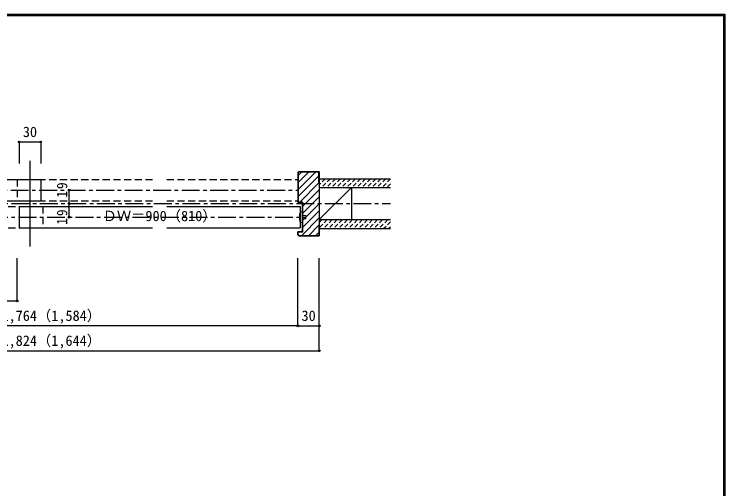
# Model space of a CAD drawing. Units: millimetres, scale not verified. Extents: x -973 to 977, y -718 to 696.
# Drawn here: x -20 to 977, y 30 to 696 of the extents above; entities that cross this region are included whole.
import ezdxf
from ezdxf.enums import TextEntityAlignment as Align

# ---------------------------------------------------------------- set-up
doc = ezdxf.new("R2010")
doc.units = ezdxf.units.MM
doc.header["$LTSCALE"] = 5
doc.header["$PDMODE"] = 32
doc.header["$PDSIZE"] = 2.5
for name, pattern in [('CHAIN1', [8, 5, -1, 1, -1]), ('DASHED1', [1.8, 1.2, -0.6]), ('DASHED2', [3, 2, -1])]:
    doc.linetypes.add(name, pattern=pattern)
for name, color, linetype in [('0-1_通り芯', 4, 'CHAIN1'), ('0-2_柱', 3, 'Continuous'), ('0-3_仕上げ', 2, 'Continuous'), ('0-4_枠', 3, 'Continuous'), ('0-6_扉', 6, 'Continuous'), ('0-B_寸法', 4, 'Continuous'), ('0-C_ハッチ', 4, 'DASHED1'), ('F-1_枠', 6, 'Continuous')]:
    doc.layers.add(name, color=color, linetype=linetype)
doc.layers.add('0-7_金物', color=7, linetype='Continuous', lineweight=18)
doc.styles.add('ＭＳ ゴシック', font='')
doc.styles.get('ＭＳ ゴシック').set_extended_font_data('MS Gothic')

msp = doc.modelspace()

# ---------------------------------------------------------------- linework, layer by layer
at = {"layer": '0-1_通り芯'}
for p, q in [((-385.366, 449), (377.673, 449)), ((-504.366, 430), (507.673, 430)), ((-374.366, 411), (388.673, 411))]:
    msp.add_line(p, q, dxfattribs=at)
at = {"layer": '0-2_柱', "color": 7}
msp.add_line((452.673, 452.5), (407.673, 407.5), dxfattribs=at)
at = {"layer": '0-2_柱'}
for p, q in [((407.673, 452.5), (407.673, 407.5)), ((452.673, 452.5), (452.673, 407.5))]:
    msp.add_line(p, q, dxfattribs=at)
at = {"layer": '0-3_仕上げ'}
for p, q in [((407.673, 465), (507.673, 465)), ((407.673, 452.5), (507.673, 452.5)), ((407.673, 407.5), (507.673, 407.5)), ((407.673, 395), (507.673, 395))]:
    msp.add_line(p, q, dxfattribs=at)
at = {"layer": '0-4_枠'}
for p, q in [((1.653, 490), (1.653, 370)), ((379.087, 475), (377.673, 473.586)), ((377.673, 473.586), (377.673, 431.5)), ((378.173, 473.086), (379.587, 474.5)), ((378.173, 473.086), (378.173, 432)), ((379.087, 475), (407.673, 475)), ((379.587, 474.5), (407.173, 474.5)), ((407.173, 460), (407.173, 474.5)), ((407.673, 475), (407.673, 385)), ((407.173, 460), (407.673, 460)), ((383.673, 431.5), (377.673, 431.5)), ((384.173, 432), (378.173, 432)), ((383.673, 431.5), (383.673, 390.5)), ((384.173, 432), (384.173, 390)), ((407.173, 400), (407.673, 400)), ((407.173, 400), (407.173, 385.5)), ((377.673, 386.414), (377.673, 390.5)), ((383.673, 390.5), (377.673, 390.5)), ((378.173, 386.621), (378.173, 390)), ((384.173, 390), (378.173, 390)), ((377.673, 386.414), (379.087, 385)), ((379.294, 385.5), (378.173, 386.621)), ((379.087, 385), (407.673, 385)), ((379.294, 385.5), (407.173, 385.5))]:
    msp.add_line(p, q, dxfattribs=at)
at = {"layer": '0-6_扉'}
for p, q in [((-178.808, 464), (16.653, 464)), ((16.653, 464), (16.653, 434)), ((-178.808, 434), (16.653, 434)), ((-13.347, 426), (-13.347, 396)), ((-13.347, 426), (173.663, 426)), ((193.663, 426), (380.673, 426)), ((380.673, 426), (380.673, 396)), ((-13.347, 396), (173.663, 396)), ((193.663, 396), (380.673, 396))]:
    msp.add_line(p, q, dxfattribs=at)
at = {"layer": '0-6_扉', "color": 2, "linetype": 'DASHED2'}
for p, q in [((-16.347, 464), (-16.347, 434)), ((-16.347, 464), (173.663, 464)), ((193.663, 464), (377.673, 464)), ((377.673, 464), (377.673, 434)), ((-16.347, 434), (173.663, 434)), ((193.663, 434), (377.673, 434)), ((-178.808, 426), (19.653, 426)), ((19.653, 426), (19.653, 396)), ((-178.808, 396), (19.653, 396))]:
    msp.add_line(p, q, dxfattribs=at)
at = {"layer": '0-7_金物'}
for p, q in [((380.673, 403.5), (383.673, 403.5)), ((383.673, 408.5), (388.673, 408.5))]:
    msp.add_line(p, q, dxfattribs=at)
for points in [[(380.673, 418.5), (383.673, 418.5), (383.673, 403.5)], [(383.673, 413.5), (388.673, 413.5), (388.673, 408.5)]]:
    msp.add_lwpolyline(points, dxfattribs=at)
msp.add_arc((411.124, 411), 31.361, 166.16371, 193.83632, dxfattribs=at)
at = {"layer": '0-B_寸法'}
for p, q in [((-13.347, 516.5), (-13.347, 486.5)), ((-13.347, 516.5), (16.653, 516.5)), ((16.653, 516.5), (16.653, 486.5)), ((56.653, 430), (56.653, 449)), ((56.653, 411), (56.653, 430)), ((-16.347, 293.5), (-16.347, 353.5)), ((377.673, 258.5), (377.673, 353.5)), ((407.673, 223.5), (407.673, 353.5)), ((-374.366, 293.5), (-16.347, 293.5)), ((377.673, 258.5), (-374.366, 258.5)), ((377.673, 258.5), (407.673, 258.5)), ((-404.366, 223.5), (407.673, 223.5))]:
    msp.add_line(p, q, dxfattribs=at)
at = {"layer": '0-B_寸法', "color": 7}
for p in [(-13.347, 516.5), (16.653, 516.5), (56.653, 449), (56.653, 430), (56.653, 411), (-16.347, 293.5), (377.673, 258.5), (407.673, 258.5), (407.673, 223.5)]:
    msp.add_point(p, dxfattribs=at)
at = {"layer": '0-C_ハッチ', "linetype": 'Continuous'}
for p, q in [((402.894, 474.5), (378.173, 449.778)), ((383.095, 474.5), (378.173, 469.577)), ((392.995, 474.5), (378.173, 459.678)), ((407.173, 468.879), (378.173, 439.879)), ((407.673, 459.479), (380.193, 432)), ((407.673, 449.58), (384.173, 426.08)), ((407.673, 439.68), (384.173, 416.18)), ((407.673, 429.781), (384.173, 406.281)), ((407.673, 419.881), (384.173, 396.381)), ((407.673, 409.982), (383.191, 385.5)), ((407.173, 399.582), (393.09, 385.5)), ((407.173, 389.683), (402.99, 385.5))]:
    msp.add_line(p, q, dxfattribs=at)
at = {"layer": '0-C_ハッチ'}
for p, q in [((416.07, 465), (407.673, 456.602)), ((423.141, 465), (410.641, 452.5)), ((430.212, 465), (417.712, 452.5)), ((437.284, 465), (424.784, 452.5)), ((444.355, 465), (431.855, 452.5)), ((451.426, 465), (438.926, 452.5)), ((458.497, 465), (445.997, 452.5)), ((465.568, 465), (453.068, 452.5)), ((472.639, 465), (460.139, 452.5)), ((479.71, 465), (467.21, 452.5)), ((486.781, 465), (474.281, 452.5)), ((493.852, 465), (481.352, 452.5)), ((500.923, 465), (488.423, 452.5)), ((507.673, 464.678), (495.494, 452.5)), ((507.673, 457.607), (502.565, 452.5)), ((411.707, 407.5), (407.673, 403.465)), ((418.778, 407.5), (407.673, 396.394)), ((425.85, 407.5), (413.35, 395)), ((432.921, 407.5), (420.421, 395)), ((439.992, 407.5), (427.492, 395)), ((447.063, 407.5), (434.563, 395)), ((454.134, 407.5), (441.634, 395)), ((461.205, 407.5), (448.705, 395)), ((468.276, 407.5), (455.776, 395)), ((475.347, 407.5), (462.847, 395)), ((482.418, 407.5), (469.918, 395)), ((489.489, 407.5), (476.989, 395)), ((496.56, 407.5), (484.06, 395)), ((503.631, 407.5), (491.131, 395)), ((507.673, 404.47), (498.202, 395)), ((507.673, 397.399), (505.273, 395))]:
    msp.add_line(p, q, dxfattribs=at)
at = {"layer": 'F-1_枠'}
for p, q in [((-973.347, 695.833), (976.653, 695.833)), ((-973.347, 695), (976.653, 695)), ((-973.347, 694.167), (976.653, 694.167)), ((974.986, 695.833), (974.986, -700.833)), ((975.82, 695.833), (975.82, -700.833)), ((976.653, 695.833), (976.653, -700.833))]:
    msp.add_line(p, q, dxfattribs=at)

# ---------------------------------------------------------------- texts
at = {"layer": '0-B_寸法', "color": 7, "style": 'ＭＳ ゴシック'}
for s, p in [('30', (-8.347, 519)), ('ＤＷ＝900（810）', (103.663, 401)), ('枠内＝1,764（1,584）', (-98.347, 261)), ('30', (382.673, 261)), ('枠外＝1,824（1,644）', (-98.347, 226))]:
    msp.add_text(s, height=14.66, dxfattribs=at).set_placement(p, align=Align.BOTTOM_LEFT)
at = {"layer": '0-B_寸法', "color": 7, "char_height": 14.66, "attachment_point": 7, "rotation": 90, "style": 'ＭＳ ゴシック'}
for insert in [(54.153, 438.375), (54.153, 400.375)]:
    msp.add_mtext('\\T1.27;\\W0.95;19', dxfattribs=dict(at, insert=insert))

doc.saveas('drawing.dxf')
